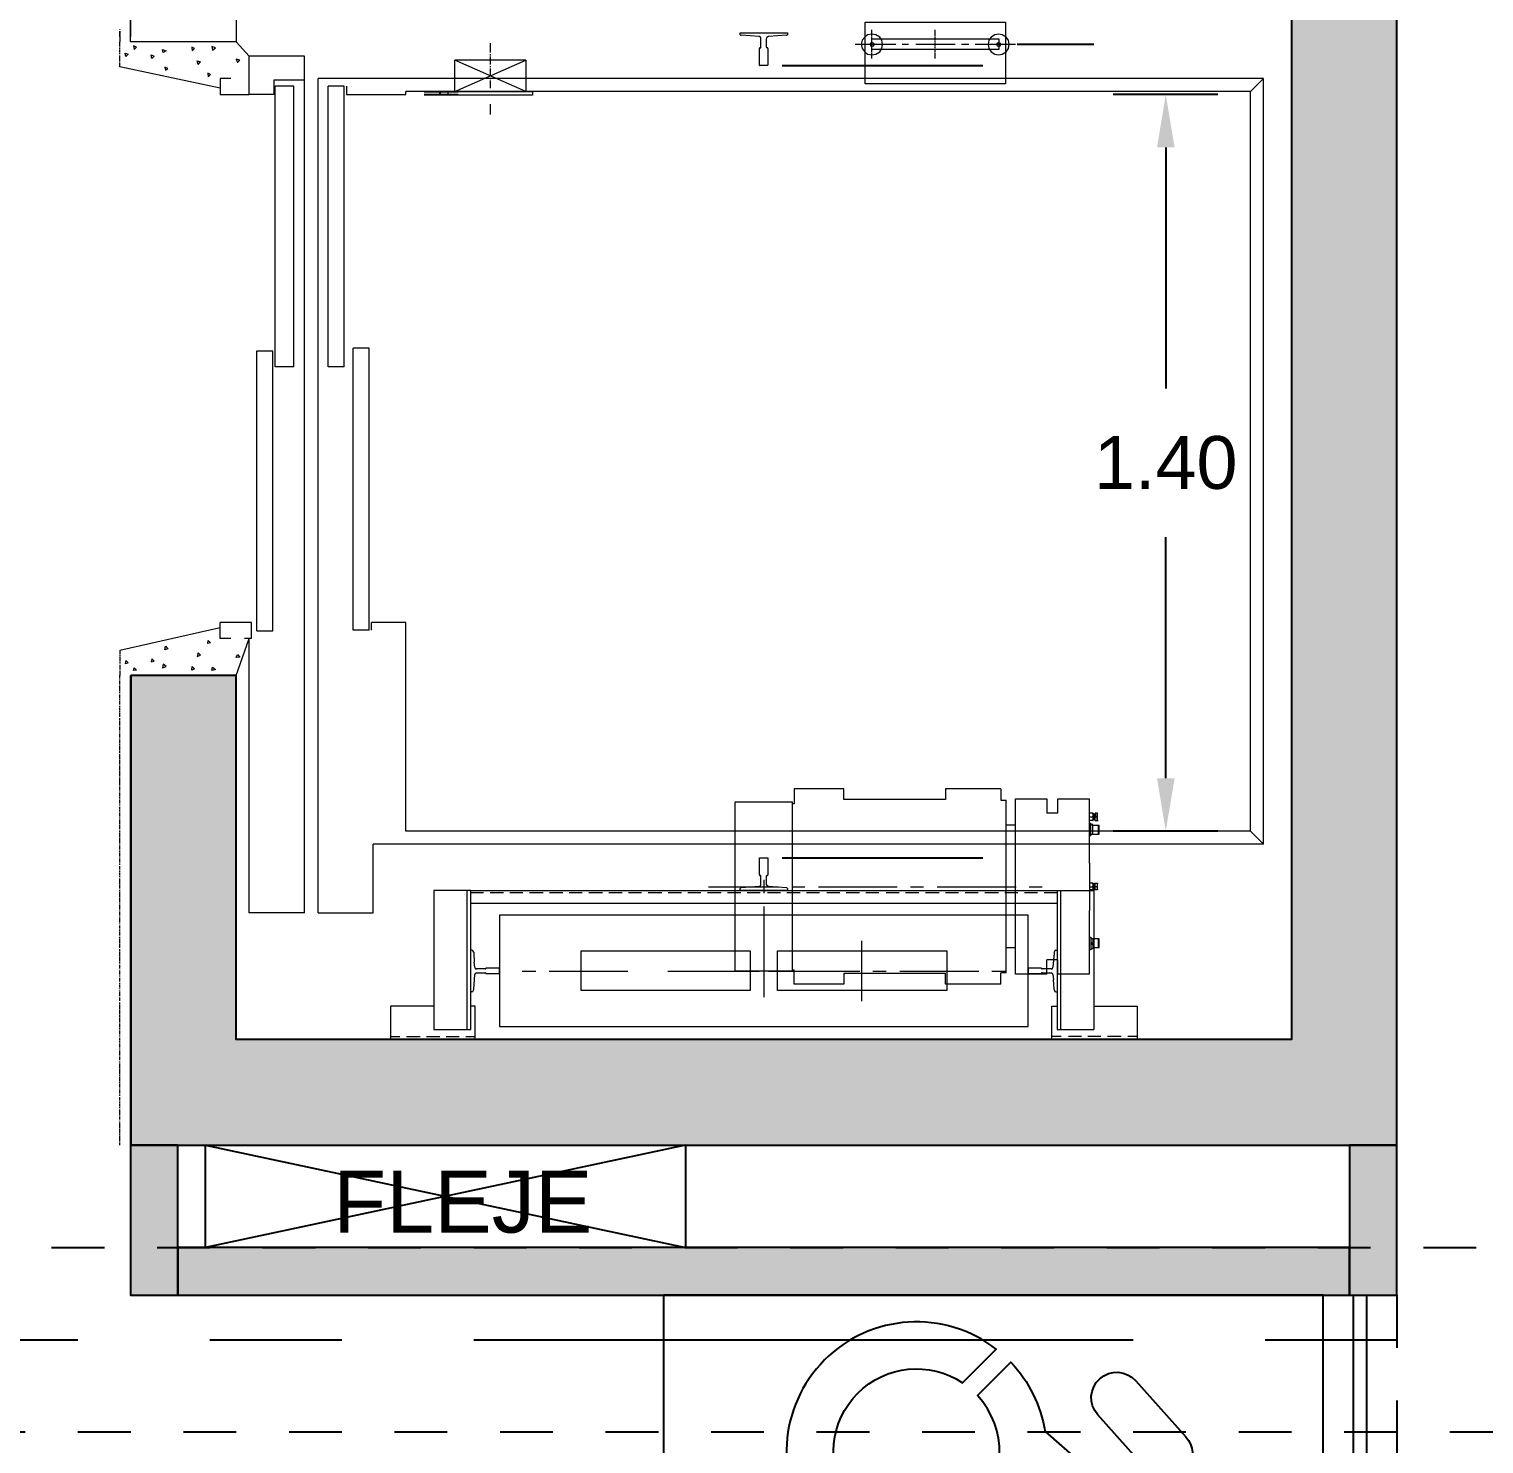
# Model space of a CAD drawing. Header units: metres. Extents: x -598 to 357, y -242 to 574.
# Drawn here: x -302.825 to -300.068, y 428.696 to 431.377 of the extents above; entities that cross this region are included whole.
import ezdxf

# ---------------------------------------------------------------- set-up
doc = ezdxf.new("R2010")
doc.units = ezdxf.units.M
doc.header["$PDMODE"] = 3
for name, pattern in [('xref_Nivel PB$0$xref_Nivel PB$0$HIDDEN2', [0.1875, 0.125, -0.0625]), ('Zxref_Eje_Pb$0$HIDDEN2', [0.1875, 0.125, -0.0625]), ('Zxref_Eje_Pb$0$ZXREF-EJES NTECH$0$XREF-EJES$0$CENTERX2', [4, 2.5, -0.5, 0.5, -0.5])]:
    doc.linetypes.add(name, pattern=pattern)
doc.layers.add('Muro Mamspoteria', color=5, linetype='Continuous', lineweight=9)
for name, color, linetype in [('xref_Nivel PB$0$D-dintel mamposteria', 1, 'Continuous'), ('xref_Nivel PB$0$H-hatch tablayeso', 9, 'Continuous'), ('xref_Nivel PB$0$M-minusvalidos', 8, 'Continuous'), ('xref_Nivel PB$0$M-muro tablayeso', 4, 'Continuous'), ('xref_Nivel PB$0$V-vidrio', 1, 'Continuous'), ('xref_Nivel PB$0$Z-XREF', 7, 'Continuous'), ('ZXREF_DUCTOS_Sx$0$D-Ductos Electricos', 42, 'Continuous'), ('Zxref_Eje_Pb$0$EJE-Linea', 8, 'Continuous'), ('Zxref_Eje_Pb$0$EJE-Viga', 8, 'Zxref_Eje_Pb$0$HIDDEN2'), ('ZXREF_ELEVADORES$0$E-Elevador', 1, 'Continuous'), ('ZXREF_ELEVADORES$0$Hatch Muro', 8, 'Continuous'), ('ZXREF_ELEVADORES$0$Muro Concreto', 6, 'Continuous')]:
    doc.layers.add(name, color=color, linetype=linetype)
doc.styles.add('ZXREF_DUCTOS_Sx$0$Standard', font='arial.ttf')
doc.styles.add('ZXREF_ELEVADORES$0$Standard', font='arial.ttf')
doc.dimstyles.new('ZXREF_ELEVADORES$0$Standard', dxfattribs={"dimtxt": 0.1, "dimasz": 0.1, "dimexe": 0.1, "dimexo": 0.0625, "dimgap": 0.09, "dimtad": 0, "dimtih": 1, "dimtoh": 1, "dimdec": 4, "dimzin": 0, "dimdsep": 46, "dimtxsty": 'ZXREF_ELEVADORES$0$Standard', "dimcen": 0.09, "dimclrd": 1, "dimclre": 1, "dimclrt": 1, "dimadec": 0, "dimazin": 0, "dimtfac": 1, "dimtdec": 4, "dimtofl": 0, "dimtmove": 0, "dimatfit": 3, "dimfxl": 1, "dimtolj": 1, "dimtzin": 0, "dimarcsym": 0})

# ---------------------------------------------------------------- blocks, each defined once
blk = doc.blocks.new('ZXREF_DUCTOS_Sx')
at = {"layer": 'ZXREF_DUCTOS_Sx$0$D-Ductos Electricos'}
blk.add_lwpolyline([(57.0224, 31.9978), (57.9324, 31.9978), (57.9324, 31.8037), (57.0224, 31.8037)], close=True, dxfattribs=at)
for points in [[(57.9324, 31.9978), (57.0224, 31.8037)], [(57.0224, 31.9978), (57.9324, 31.8037)]]:
    blk.add_lwpolyline(points, dxfattribs=at)
at = {"layer": 'ZXREF_DUCTOS_Sx$0$D-Ductos Electricos', "insert": (57.265, 31.9492), "char_height": 0.11719, "attachment_point": 1, "style": 'ZXREF_DUCTOS_Sx$0$Standard'}
blk.add_mtext_dynamic_manual_height_columns('FLEJE', width=0.006522, gutter_width=0.5859, heights=[0], dxfattribs=at)
blk = doc.blocks.new('*D137')
at = {"layer": 'Defpoints', "color": 0, "transparency": 16777216}
for p in [(0.2604, -0.2777), (1.6557, -0.2777), (0.2604, -0.4386)]:
    blk.add_point(p, dxfattribs=at)
at = {"layer": 'ZXREF_ELEVADORES$0$E-Elevador', "color": 1, "lineweight": -2, "transparency": 16777216}
for p, q in [((0.2604, -0.3402), (0.2604, -0.5386)), ((1.6557, -0.3402), (1.6557, -0.5386)), ((0.3604, -0.4386), (0.817, -0.4386)), ((1.5557, -0.4386), (1.0991, -0.4386))]:
    blk.add_line(p, q, dxfattribs=at)
at = {"layer": 'ZXREF_ELEVADORES$0$E-Elevador', "color": 1, "transparency": 16777216}
for points in [[(0.3604, -0.4553), (0.3604, -0.4219), (0.2604, -0.4386)], [(1.5557, -0.4553), (1.5557, -0.4219), (1.6557, -0.4386)]]:
    blk.add_solid(points, dxfattribs=at)
at = {"layer": 'ZXREF_ELEVADORES$0$E-Elevador', "color": 1, "transparency": 16777216, "insert": (0.958, -0.4386), "char_height": 0.1, "attachment_point": 5, "rotation": 90, "style": 'ZXREF_ELEVADORES$0$Standard'}
blk.add_mtext('\\A1;1.40', dxfattribs=at)
blk = doc.blocks.new('Zxref_Eje_Pb')
at = {"layer": 'Zxref_Eje_Pb$0$EJE-Linea', "linetype": 'Zxref_Eje_Pb$0$ZXREF-EJES NTECH$0$XREF-EJES$0$CENTERX2', "ltscale": 0.5}
blk.add_lwpolyline([(37.531, 31.6287), (73.531, 31.6287)], dxfattribs=at)
at = {"layer": 'Zxref_Eje_Pb$0$EJE-Viga', "ltscale": 0.75}
blk.add_lwpolyline([(61.081, 31.8037), (61.081, 31.4537), (55.131, 31.4537), (55.131, 31.8037)], close=True, dxfattribs=at)
blk = doc.blocks.new('xref_Nivel PB$0$Minusv-resguardo')
at = {"layer": 'xref_Nivel PB$0$M-minusvalidos'}
blk.add_lwpolyline([(0.4496, -0.4795), (0.4496, 0.7705), (-0.2972, 0.7705), (-0.2972, -0.4795)], close=True, dxfattribs=at)
for points in [[(0.2032, 0.4836, 1), (0.364, 0.4836, 1)], [(0.3677, -0.0898, -1), (0.2716, -0.0823), (0.2867, 0.1116), (0.2218, 0.1079, -0.312839), (0.1788, -0.1699), (0.1157, -0.1068, 0.960656), (-0.1068, 0.1157), (-0.1699, 0.1788, -0.151559), (-0.0388, 0.2436), (0.0793, 0.3781), (0.0117, 0.4169), (-0.0707, 0.3434, -1), (-0.1349, 0.4154), (-0.0285, 0.5103, -0.323153), (0.0314, 0.5165), (0.248, 0.3919, -0.473692), (0.2619, 0.3081), (0.1686, 0.2019), (0.3326, 0.2112, -0.454189), (0.3868, 0.1559)], [(0.1509, -0.195), (0.0871, -0.1312, -0.818223), (-0.1312, 0.0871), (-0.195, 0.1509, 0.880646)]]:
    blk.add_lwpolyline(points, format="xyb", close=True, dxfattribs=at)
blk = doc.blocks.new('*U94')
at = {"layer": 'xref_Nivel PB$0$D-dintel mamposteria', "linetype": 'xref_Nivel PB$0$xref_Nivel PB$0$HIDDEN2', "ltscale": 0.5}
blk.add_lwpolyline([(0.14, 0), (0, 0), (0, 3.1652), (0.14, 3.1652)], close=True, dxfattribs=at)
blk = doc.blocks.new('*U114')
at = {"layer": 'xref_Nivel PB$0$H-hatch tablayeso', "transparency": 33554559}
h = blk.add_hatch(color=256, dxfattribs=at)
h.dxf.hatch_style = 1
h.paths.add_polyline_path([(0, 90), (0, 0), (2220.4, 0), (2220.4, 90)])
at = {"layer": 'xref_Nivel PB$0$M-muro tablayeso'}
blk.add_lwpolyline([(2220.4, 0), (0, 0), (0, 90), (2220.4, 90), (2220.4, 0)], dxfattribs=at)
blk = doc.blocks.new('*U225')
at = {"layer": 'xref_Nivel PB$0$H-hatch tablayeso', "transparency": 33554559}
h = blk.add_hatch(color=256, dxfattribs=at)
h.dxf.hatch_style = 1
h.paths.add_polyline_path([(284.1, 0), (284.1, 90), (0, 90), (0, 0)])
at = {"layer": 'xref_Nivel PB$0$M-muro tablayeso'}
blk.add_lwpolyline([(284.1, 0), (0, 0), (0, 90), (284.1, 90), (284.1, 0)], dxfattribs=at)
blk = doc.blocks.new('ZXREF_ELEVADORES$0$Elevores')
at = {"layer": 'ZXREF_ELEVADORES$0$E-Elevador', "color": 8, "linetype": 'Continuous', "lineweight": 20}
for points in [[(2.25071, 0), (-2.25071, 0), (-2.25071, -2.40079), (-1.3608, -2.40079), (-1.3608, -2.25137), (-1.3608, -2.2004)], [(2.25071, 0), (2.25071, -2.40079), (1.3608, -2.40079), (1.3608, -2.25137), (1.3608, -2.2004)]]:
    blk.add_lwpolyline(points, dxfattribs=at)
at = {"layer": 'ZXREF_ELEVADORES$0$E-Elevador', "linetype": 'Continuous', "lineweight": 20}
for points in [[(1.3608, -2.2004), (2.05032, -2.2004), (2.05032, -0.2004), (0.05032, -0.2004)], [(0.23006, -0.25313), (0.25467, -0.27774), (0.25467, -1.87871)], [(0.23006, -0.25313), (0.23006, -2.04526), (0.23006, -2.04526)], [(1.68029, -0.25313), (0.23006, -0.25313)], [(1.68029, -0.25313), (1.65568, -0.27774), (1.65568, -1.87871)], [(1.68029, -0.25313), (1.68029, -1.94067)], [(1.65568, -0.27774), (0.25467, -0.27774)], [(1.98748, -0.57482), (1.98748, -0.49264)], [(2.05032, -0.49264), (2.05032, -0.6548), (1.98748, -0.6548)], [(1.98748, -0.49264), (2.05032, -0.49264), (2.05032, -0.49264)], [(1.76818, -0.64469), (1.76818, -0.57482), (2.03142, -0.57482)], [(1.76818, -0.64469), (2.03142, -0.64469), (2.03142, -0.57482)], [(1.88156, -0.64689), (1.88156, -0.64469), (1.96023, -0.64469)], [(1.88156, -0.64689), (1.88288, -0.64909), (1.88508, -0.65041)], [(1.88508, -0.65041), (1.88728, -0.65041)], [(1.88728, -0.65041), (1.91321, -0.6526), (1.91321, -0.6526)], [(1.91672, -0.65612), (1.91672, -0.65348), (1.91321, -0.6526)], [(1.91672, -0.65612), (1.91672, -0.67282)], [(1.92771, -0.6526), (1.92551, -0.65348), (1.92419, -0.65612)], [(1.92419, -0.67282), (1.92419, -0.65612)], [(1.92771, -0.6526), (1.93694, -0.65129)], [(1.95583, -0.65041), (1.95495, -0.65041), (1.93694, -0.65129)], [(1.95583, -0.65041), (1.95935, -0.64909), (1.96023, -0.64689)], [(1.96023, -0.64689), (1.96023, -0.64469), (1.96023, -0.64469)], [(1.98748, -0.6548), (1.98748, -0.64469)], [(1.9154, -0.67414), (1.91672, -0.67414), (1.91672, -0.67282)], [(1.9154, -0.67414), (1.9154, -0.69963), (1.92551, -0.69963), (1.92551, -0.67414)], [(1.92419, -0.67282), (1.92419, -0.67414), (1.92551, -0.67414)], [(0.147, -1.24544), (0.14348, -1.24544), (0.14348, -1.15535), (0.147, -1.15535)], [(0.14788, -1.15755), (0.14788, -1.15667), (0.147, -1.15535)], [(0.14788, -1.15755), (0.15008, -1.19139), (0.15227, -1.1949), (0.15491, -1.19578), (0.17029, -1.19578), (0.17029, -1.1949), (0.17161, -1.1949), (0.17161, -1.19358)], [(1.74006, -1.19358), (1.74006, -1.1949), (1.74094, -1.19578), (1.75676, -1.19578), (1.75895, -1.1949), (1.76027, -1.19139), (1.76247, -1.15755)], [(1.76467, -1.15535), (1.76335, -1.15667), (1.76247, -1.15755)], [(1.76467, -1.15535), (1.76818, -1.15535), (1.76818, -1.24544), (1.76467, -1.24544)], [(0.17161, -1.20721), (0.17161, -1.20589), (0.15227, -1.20589), (0.15008, -1.2094), (0.14788, -1.24324)], [(0.17293, -1.1927), (0.17161, -1.1927), (0.17161, -1.19358)], [(0.17161, -1.20721), (0.17161, -1.20853), (0.17293, -1.20853)], [(0.17293, -1.1927), (0.20413, -1.1927), (0.20413, -1.1927)], [(0.20413, -1.20853), (0.17293, -1.20853)], [(0.20545, -1.1927), (0.20413, -1.1927), (0.20413, -1.1927)], [(0.20545, -1.1927), (0.20545, -1.20853), (0.20413, -1.20853)], [(0.20545, -1.20853), (0.20545, -1.20721)], [(1.73874, -1.20853), (1.70622, -1.20853), (1.70622, -1.1927), (1.73874, -1.1927)], [(1.74006, -1.19358), (1.74006, -1.1927), (1.73874, -1.1927)], [(1.73874, -1.20853), (1.74006, -1.20853), (1.74006, -1.20721)], [(1.76247, -1.24324), (1.76027, -1.2094), (1.75895, -1.20589), (1.74006, -1.20589), (1.74006, -1.20721)], [(0.147, -1.24544), (0.14788, -1.24412), (0.14788, -1.24324)], [(1.76247, -1.24324), (1.76335, -1.24412), (1.76467, -1.24544)], [(1.92551, -1.72709), (1.92551, -1.70204), (1.92419, -1.70116), (1.91672, -1.70116), (1.9154, -1.70204), (1.9154, -1.72709)], [(1.91672, -1.72797), (1.91672, -1.72709), (1.9154, -1.72709)], [(1.91672, -1.72797), (1.91672, -1.74511)], [(1.92551, -1.72709), (1.92419, -1.72709), (1.92419, -1.72797)], [(1.92419, -1.74511), (1.92419, -1.72797)], [(1.76818, -1.7561), (1.76818, -1.82597), (2.03142, -1.82597)], [(2.03142, -1.7561), (1.76818, -1.7561), (1.76818, -1.7561)], [(1.88508, -1.75038), (1.88288, -1.7517), (1.88156, -1.7539)], [(1.88156, -1.7539), (1.88156, -1.7561), (1.88156, -1.7561)], [(1.96023, -1.7539), (1.96023, -1.7561), (1.88156, -1.7561)], [(1.88508, -1.75038), (1.88728, -1.75038), (1.90398, -1.74951)], [(1.91321, -1.74819), (1.90398, -1.74951)], [(1.91321, -1.74819), (1.91672, -1.74731), (1.91672, -1.74511)], [(1.92419, -1.74511), (1.92551, -1.74731), (1.92771, -1.74819)], [(1.95495, -1.75038), (1.92771, -1.74819), (1.92771, -1.74819)], [(1.95583, -1.75038), (1.95495, -1.75038)], [(1.96023, -1.7539), (1.95935, -1.7517), (1.95583, -1.75038)], [(1.98748, -1.74731), (1.98748, -1.7561), (1.98748, -1.7561)], [(1.98748, -1.90815), (2.05032, -1.90815), (2.05032, -1.74731), (1.98748, -1.74731)], [(2.03142, -1.82597), (2.03142, -1.7561)], [(1.98748, -1.82597), (1.98748, -1.90815)], [(0.24456, -1.99121), (0.26038, -1.99121), (0.26038, -1.87871), (0.25467, -1.87871)], [(1.2606, -1.87871), (1.2606, -1.94419)], [(1.65568, -1.87871), (1.2606, -1.87871)], [(0.74072, -1.94858), (0.74072, -1.97891)], [(1.2751, -1.94858), (0.74072, -1.94858)], [(1.2751, -1.94419), (1.2606, -1.94419)], [(1.2751, -1.94858), (1.2751, -1.97891)], [(1.81081, -2.04526), (1.81081, -1.94067), (1.68029, -1.94067)], [(1.2751, -1.97891), (0.74072, -1.97891)], [(0.24456, -1.99604), (0.24456, -2.02637)], [(0.77587, -1.99604), (0.77587, -2.02637), (0.24456, -2.02637)], [(0.77587, -1.99604), (0.24456, -1.99604)], [(1.81081, -2.04526), (0.23006, -2.04526)], [(0.18743, -2.07119), (0.18743, -2.17579)], [(1.81081, -2.07119), (0.18743, -2.07119)], [(0.23226, -2.12876), (0.23226, -2.07119)], [(0.24456, -2.09141), (0.24456, -2.12657)], [(0.77587, -2.09141), (0.77587, -2.12657), (0.24456, -2.12657)], [(0.77587, -2.09141), (0.24456, -2.09141), (0.24456, -2.09141)], [(1.81081, -2.07119), (1.81081, -2.17579), (1.29093, -2.17579)], [(0.26038, -2.12876), (0.26038, -2.17579), (0.18743, -2.17579)], [(0.26038, -2.12876), (0.23226, -2.12876)], [(1.27642, -2.13096), (0.74555, -2.13096)], [(0.74555, -2.16128), (0.74555, -2.13096), (0.74555, -2.13096)], [(1.27642, -2.16128), (1.27642, -2.13096), (1.27642, -2.13096)], [(0.26038, -2.17579), (0.18743, -2.17579), (0.16018, -2.2004)], [(0.23006, -2.21094), (0.23006, -2.23116), (0.26038, -2.23116), (0.26038, -2.17579)], [(1.27642, -2.16128), (0.74555, -2.16128)], [(1.29093, -2.17139), (1.2606, -2.17139), (1.2606, -2.17139)], [(1.2606, -2.17139), (1.2606, -2.23116)], [(1.29093, -2.17139), (1.29093, -2.18501)], [(1.3608, -2.2004), (1.29093, -2.17579)], [(-0.04988, -2.2004), (-0.16018, -2.2004), (-0.16018, -2.40079), (0.15008, -2.40079)], [(0.05032, -2.2004), (0.16018, -2.2004), (0.16018, -2.40079), (-0.15008, -2.40079)], [(0.24808, -2.23116), (0.20765, -2.42101), (0.20765, -2.42101)], [(1.29093, -2.21094), (1.29093, -2.23116), (1.2606, -2.23116)], [(1.27071, -2.23116), (1.31334, -2.42101)]]:
    blk.add_lwpolyline(points, dxfattribs=at)
at = {"layer": 'ZXREF_ELEVADORES$0$E-Elevador', "linetype": 'Continuous', "lineweight": 5}
for points in [[(2.04461, -0.49264), (2.04461, -0.51066)], [(2.04461, -0.5234), (2.04461, -0.54889)], [(1.63546, -0.56823), (1.62184, -0.56823), (1.62184, -0.56823)], [(1.62843, -0.57702), (1.62536, -0.57614), (1.62184, -0.57702), (1.62184, -0.58405)], [(1.62184, -0.57702), (1.62184, -0.57614), (1.62536, -0.57614)], [(1.62272, -0.57394), (1.62272, -0.57262)], [(1.63415, -0.57394), (1.62272, -0.57394)], [(1.62404, -0.57394), (1.62404, -0.57262)], [(1.62536, -0.57614), (1.62536, -0.57394)], [(1.63283, -0.57394), (1.62536, -0.57394)], [(1.62536, -0.57614), (1.63195, -0.57614)], [(1.63546, -0.57262), (1.63546, -0.56823), (1.62843, -0.56911)], [(1.63546, -0.57262), (1.62843, -0.57262), (1.62843, -0.57262)], [(1.63546, -0.57702), (1.63195, -0.57614), (1.62843, -0.57702)], [(1.62843, -0.58405), (1.62843, -0.57702), (1.62843, -0.57702)], [(1.63546, -0.57702), (1.63546, -0.57614), (1.63195, -0.57614)], [(1.63283, -0.57394), (1.63283, -0.57262)], [(1.63283, -0.57394), (1.63283, -0.57614)], [(1.63546, -0.57262), (1.63415, -0.57394)], [(1.63546, -0.56823), (1.63546, -0.56691)], [(1.63546, -0.57702), (1.63546, -0.58405)], [(1.64294, -0.58053), (1.64294, -0.57702)], [(1.64294, -0.57833), (1.64294, -0.57702), (1.64294, -0.58053)], [(1.66227, -0.57702), (1.64294, -0.57702), (1.64294, -0.57702)], [(1.64425, -0.57702), (1.64425, -0.56471), (1.64425, -0.56471)], [(1.66095, -0.56471), (1.64425, -0.56471)], [(1.66227, -0.56603), (1.64425, -0.56603)], [(1.66095, -0.56471), (1.66227, -0.56603)], [(1.66227, -0.56603), (1.66227, -0.57702)], [(1.66227, -0.57702), (1.66227, -0.58053)], [(1.75456, -0.57262), (1.75456, -0.56823), (1.75456, -0.56823)], [(1.76115, -0.56911), (1.76115, -0.57262), (1.75456, -0.57262)], [(1.75456, -0.57394), (1.75456, -0.57262)], [(1.76686, -0.57394), (1.75456, -0.57394)], [(1.76115, -0.57702), (1.75808, -0.57614), (1.75456, -0.57702), (1.75456, -0.58273)], [(1.75456, -0.57702), (1.75456, -0.57614), (1.75808, -0.57614)], [(1.75676, -0.57614), (1.75676, -0.57394)], [(1.75676, -0.57394), (1.76467, -0.57394), (1.76467, -0.57394)], [(1.75808, -0.57614), (1.76335, -0.57614)], [(1.76686, -0.56823), (1.76686, -0.57262), (1.76115, -0.57262)], [(1.76686, -0.57702), (1.76335, -0.57614), (1.76115, -0.57702)], [(1.76115, -0.58273), (1.76115, -0.57702), (1.76115, -0.57702)], [(1.76686, -0.57702), (1.76686, -0.57614), (1.76335, -0.57614)], [(1.76467, -0.57394), (1.76467, -0.57262)], [(1.76467, -0.57394), (1.76467, -0.57614)], [(1.76686, -0.57262), (1.76686, -0.57394)], [(1.76686, -0.57702), (1.76686, -0.58273)], [(1.85915, -0.57702), (1.85915, -0.56603), (1.86047, -0.56471)], [(1.87717, -0.56603), (1.85915, -0.56603)], [(1.85915, -0.58053), (1.85915, -0.57702)], [(1.85915, -0.57702), (1.86794, -0.57702)], [(1.87717, -0.56471), (1.86047, -0.56471)], [(1.86794, -0.57702), (1.86794, -0.57833), (1.86706, -0.57965), (1.86706, -0.58053)], [(1.87058, -0.57702), (1.86794, -0.57702)], [(1.86794, -0.58053), (1.86926, -0.57965), (1.87058, -0.57833), (1.87058, -0.57702)], [(1.87058, -0.57702), (1.87849, -0.57702)], [(1.87717, -0.56471), (1.87717, -0.56603)], [(1.87717, -0.56603), (1.87717, -0.57702)], [(1.87849, -0.57702), (1.87849, -0.58053)], [(2.04461, -0.56163), (2.04461, -0.58624)], [(1.59459, -0.64338), (1.59459, -0.58405)], [(1.59459, -0.58405), (1.71633, -0.58405)], [(1.64074, -0.58405), (1.64074, -0.58053)], [(1.66447, -0.58053), (1.64074, -0.58053)], [(1.66447, -0.58053), (1.66447, -0.58405)], [(1.71633, -0.58273), (1.71633, -0.58405)], [(1.80642, -0.58405), (1.80642, -0.58273), (1.71633, -0.58273)], [(1.80642, -0.58405), (1.92683, -0.58405)], [(1.85695, -0.58405), (1.85695, -0.58053)], [(1.85695, -0.58053), (1.88069, -0.58053), (1.88069, -0.58053)], [(1.88069, -0.58053), (1.88069, -0.58405)], [(1.92683, -0.58405), (1.92683, -0.64338)], [(2.04461, -0.59855), (2.04461, -0.62316)], [(1.62184, -0.64338), (1.59459, -0.64338)], [(1.62184, -0.64338), (1.62184, -0.66403)], [(1.76818, -0.6381), (2.03142, -0.6381)], [(1.77258, -0.64469), (1.77258, -0.6693)], [(1.89958, -0.64338), (1.89958, -0.66403)], [(1.92683, -0.64338), (1.89958, -0.64338)], [(2.04461, -0.63678), (2.04461, -0.6548), (2.04461, -0.6548)], [(1.59459, -0.72336), (1.59459, -0.66403)], [(1.59459, -0.66403), (1.62184, -0.66403)], [(1.76115, -0.69743), (1.76115, -0.67282)], [(1.77258, -0.68161), (1.77258, -0.70666)], [(1.92683, -0.66403), (1.89958, -0.66403)], [(1.92683, -0.66403), (1.92683, -0.72336)], [(0.16502, -0.79982), (0.16502, -0.72336), (0.16502, -0.72336)], [(1.92683, -0.72336), (1.59459, -0.72336)], [(1.59723, -0.75148), (1.59723, -0.74138)], [(1.92419, -0.74138), (1.59723, -0.74138)], [(1.64425, -0.72336), (1.64425, -0.74138)], [(1.76115, -0.8719), (1.76115, -0.72248)], [(1.77258, -0.71896), (1.77258, -0.74357)], [(1.87717, -0.72336), (1.87717, -0.74138)], [(1.92112, -0.76862), (1.92112, -0.74269)], [(1.92419, -0.74138), (1.92419, -0.75148)], [(1.5757, -0.75148), (1.5757, -0.85608), (1.59591, -0.85608)], [(1.5757, -0.75148), (1.59723, -0.75148)], [(1.77258, -0.75588), (1.77258, -0.78181)], [(1.94573, -0.75148), (1.92419, -0.75148), (1.92419, -0.75148)], [(1.94573, -0.75148), (1.94573, -0.85608), (1.92551, -0.85608)], [(1.77258, -0.79411), (1.77258, -0.81916)], [(1.92112, -0.94265), (1.92112, -0.79323)], [(0.16502, -0.82575), (0.16502, -0.81213)], [(0.16502, -0.91233), (0.16502, -0.83806)], [(1.77258, -0.83147), (1.77258, -0.85608)], [(0.147, -0.87541), (0.13777, -0.87541), (0.13777, -0.87541)], [(0.1492, -0.87541), (0.14788, -0.87541)], [(0.15799, -0.87541), (0.15008, -0.87541)], [(0.16018, -0.87541), (0.15931, -0.87541)], [(0.16941, -0.87541), (0.1615, -0.87541)], [(0.17161, -0.87541), (0.17029, -0.87541)], [(0.1804, -0.87541), (0.17293, -0.87541)], [(0.18304, -0.87541), (0.18172, -0.87541)], [(0.19183, -0.87541), (0.18392, -0.87541)], [(1.59591, -0.85608), (1.59591, -0.86179)], [(1.59591, -0.85608), (1.59591, -1.04856)], [(1.77258, -0.86838), (1.77258, -0.89431)], [(1.92551, -0.85608), (1.92551, -0.8552)], [(1.92551, -0.85608), (1.92551, -0.86179)], [(1.92551, -0.85608), (1.92551, -1.04856)], [(1.76115, -0.92243), (1.76115, -0.89782)], [(1.77258, -0.90661), (1.77258, -0.93166)], [(0.16502, -0.93826), (0.16502, -0.92595)], [(0.16502, -1.02703), (0.16502, -0.95056)], [(1.76115, -1.0969), (1.76115, -0.94748)], [(1.77258, -0.94397), (1.77258, -0.96858)], [(1.77258, -0.9822), (1.77258, -1.00681)], [(1.92112, -0.99363), (1.92112, -0.96858)], [(0.147, -0.99583), (0.13777, -0.99583), (0.13777, -0.99583)], [(0.1492, -0.99583), (0.14788, -0.99583)], [(0.15799, -0.99583), (0.15008, -0.99583)], [(0.16018, -0.99583), (0.15931, -0.99583)], [(0.16941, -0.99583), (0.1615, -0.99583)], [(0.17161, -0.99583), (0.17029, -0.99583)], [(0.1804, -0.99583), (0.17293, -0.99583)], [(0.18304, -0.99583), (0.18172, -0.99583)], [(0.19183, -0.99583), (0.18392, -0.99583)], [(1.77258, -1.01912), (1.77258, -1.04417)], [(1.97825, -1.01472), (1.86355, -1.01472)], [(1.92112, -1.19139), (1.92112, -1.01824)], [(1.59591, -1.04285), (1.59591, -1.04724)], [(1.92551, -1.04285), (1.92551, -1.04724)], [(1.92551, -1.04856), (1.92551, -1.04724)], [(1.59591, -1.04856), (1.5757, -1.04856), (1.5757, -1.14305), (1.60382, -1.14305)], [(1.77258, -1.05647), (1.77258, -1.08108)], [(1.92551, -1.04856), (1.94573, -1.04856), (1.94573, -1.14305), (1.91892, -1.14305)], [(1.77258, -1.0947), (1.77258, -1.11931)], [(1.76115, -1.14744), (1.76115, -1.12283)], [(1.60382, -1.14305), (1.60382, -1.14656)], [(1.77258, -1.13162), (1.77258, -1.15667)], [(1.91892, -1.14305), (1.91892, -1.14656)], [(1.76115, -1.30521), (1.76115, -1.17249)], [(1.77258, -1.16897), (1.77258, -1.19358)], [(1.74797, -1.20062), (1.77346, -1.20062)], [(1.77258, -1.20721), (1.77258, -1.23182)], [(1.79851, -1.20062), (1.97034, -1.20062), (1.97034, -1.20062)], [(1.92112, -1.38255), (1.92112, -1.2094), (1.92112, -1.2094)], [(1.77258, -1.24412), (1.77258, -1.26917)], [(1.77258, -1.28148), (1.77258, -1.3074)], [(1.77258, -1.31971), (1.77258, -1.34432)], [(1.77258, -1.35662), (1.77258, -1.38167)], [(1.77258, -1.39398), (1.77258, -1.41991)], [(1.77258, -1.43221), (1.77258, -1.45682)], [(1.92112, -1.60756), (1.92112, -1.45814)], [(1.77258, -1.46913), (1.77258, -1.49418)], [(1.77258, -1.50648), (1.77258, -1.53241)], [(1.77258, -1.54472), (1.77258, -1.56933)], [(1.77258, -1.58163), (1.77258, -1.60668)], [(1.77258, -1.61898), (1.77258, -1.64491)], [(0.19534, -1.65151), (0.25467, -1.65151)], [(0.25467, -1.65151), (0.19534, -1.78642), (0.19534, -1.78642)], [(0.25467, -1.78642), (0.19534, -1.65151), (0.19534, -1.78642)], [(0.25467, -1.6392), (0.2617, -1.6392), (0.2617, -1.79917)], [(0.25467, -1.79917), (0.25467, -1.6392), (0.25467, -1.6392)], [(1.92112, -1.65854), (1.92112, -1.63261)], [(1.77258, -1.65722), (1.77258, -1.68183)], [(1.77258, -1.69413), (1.77258, -1.71918)], [(0.16282, -1.71918), (0.1804, -1.71918)], [(0.18392, -1.71918), (0.18611, -1.71918)], [(0.18831, -1.71918), (0.20325, -1.71918)], [(0.20633, -1.71918), (0.20853, -1.71918)], [(0.21116, -1.71918), (0.22566, -1.71918)], [(0.22918, -1.71918), (0.23138, -1.71918)], [(0.23358, -1.71918), (0.24808, -1.71918)], [(0.2784, -1.71918), (0.29774, -1.71918), (0.29774, -1.71918)], [(1.77258, -1.73149), (1.77258, -1.7561), (1.77258, -1.7561)], [(1.76818, -1.76313), (2.03142, -1.76313)], [(2.04461, -1.76533), (2.04461, -1.74731), (2.04461, -1.74731)], [(0.25467, -1.78642), (0.19534, -1.78642)], [(2.04461, -1.80224), (2.04461, -1.77763)], [(0.25467, -1.79917), (0.2617, -1.79917)], [(2.04461, -1.8396), (2.04461, -1.81455)], [(2.04461, -1.87783), (2.04461, -1.8519)], [(2.04461, -1.90815), (2.04461, -1.89013)], [(0.20325, -2.27247), (0.19622, -2.27466), (0.19842, -2.26807)], [(0.20325, -2.27247), (0.19842, -2.26807), (0.19842, -2.26807)], [(1.31817, -2.27247), (1.32476, -2.27466), (1.32257, -2.26807)], [(1.31817, -2.27247), (1.32257, -2.26807), (1.32257, -2.26807)], [(0.19183, -2.36036), (0.18523, -2.36168), (0.18743, -2.35597)], [(0.19183, -2.36036), (0.18743, -2.35597), (0.18743, -2.35597)], [(1.32916, -2.36036), (1.33487, -2.36168), (1.33355, -2.35597)], [(1.32916, -2.36036), (1.33355, -2.35597), (1.33355, -2.35597)], [(0.17029, -2.3898), (0.16809, -2.39508), (0.17513, -2.3942)], [(0.17513, -2.3942), (0.17029, -2.3898), (0.17029, -2.3898)], [(1.35069, -2.3898), (1.35157, -2.39508), (1.3463, -2.3942)], [(1.3463, -2.3942), (1.35069, -2.3898), (1.35069, -2.3898)]]:
    blk.add_lwpolyline(points, dxfattribs=at)
at = {"layer": 'ZXREF_ELEVADORES$0$E-Elevador', "linetype": 'Continuous', "lineweight": -2}
for points in [[(0.16502, -0.72028), (0.16502, -0.57482)], [(0.20545, -1.16546), (0.20545, -0.78532)], [(1.70622, -1.16546), (1.70622, -0.78532)], [(0.25467, -1.84399), (0.25467, -1.77983)], [(0.26038, -1.84399), (0.26038, -1.77983)], [(0.25467, -1.81455), (0.26038, -1.81455)]]:
    blk.add_lwpolyline(points, dxfattribs=at)
at = {"layer": 'ZXREF_ELEVADORES$0$E-Elevador', "linetype": 'Continuous', "lineweight": 5}
for points in [[(1.62184, -0.56823), (1.62184, -0.57262), (1.62843, -0.57262), (1.62843, -0.56911)], [(1.76686, -0.56823), (1.75456, -0.56823), (1.76115, -0.56911)], [(0.24017, -1.00813), (0.12327, -1.00813), (0.12327, -0.74269), (0.24017, -0.74269)], [(0.18523, -0.755), (0.18392, -0.74841), (0.17952, -0.74138), (0.17293, -0.73698), (0.16502, -0.73566), (0.15711, -0.73698), (0.1514, -0.74138), (0.147, -0.74841), (0.14568, -0.755), (0.147, -0.76291), (0.1514, -0.7695), (0.15711, -0.7739), (0.16502, -0.77521), (0.17293, -0.7739), (0.17952, -0.7695), (0.18392, -0.76291)], [(0.17513, -0.99583), (0.15491, -0.99583), (0.15491, -0.755), (0.17513, -0.755)], [(0.16941, -0.755), (0.16809, -0.7528), (0.16502, -0.75148), (0.16282, -0.7528), (0.1615, -0.755), (0.16282, -0.75851), (0.16502, -0.75939), (0.16809, -0.75851)], [(0.18523, -0.99583), (0.18392, -0.98791), (0.17952, -0.98088), (0.17293, -0.97649), (0.16502, -0.97561), (0.15711, -0.97649), (0.1514, -0.98088), (0.147, -0.98791), (0.14568, -0.99583), (0.147, -1.00374), (0.1514, -1.00901), (0.15711, -1.01384), (0.16502, -1.01604), (0.17293, -1.01384), (0.17952, -1.00901), (0.18392, -1.00374)], [(0.16941, -0.99583), (0.16809, -0.99231), (0.16502, -0.99099), (0.16282, -0.99231), (0.1615, -0.99583), (0.16282, -0.99802), (0.16502, -0.9989), (0.16809, -0.99802)], [(1.92112, -1.25467), (1.60031, -1.25467), (1.60031, -1.14656), (1.92112, -1.14656)], [(0.19314, -2.2004), (0.19974, -2.1982), (0.19534, -2.1938)], [(1.32696, -2.2004), (1.32125, -2.1982), (1.32608, -2.1938)], [(0.17161, -2.23995), (0.16941, -2.24654), (0.17601, -2.24566)], [(0.22654, -2.25357), (0.22215, -2.24918), (0.21995, -2.25445)], [(1.29444, -2.25357), (1.29884, -2.24918), (1.30015, -2.25445)], [(1.34937, -2.23995), (1.35157, -2.24654), (1.34498, -2.24566)], [(0.17293, -2.2795), (0.17029, -2.28477), (0.17732, -2.28389)], [(1.34849, -2.2795), (1.35069, -2.28477), (1.3441, -2.28389)], [(0.17732, -2.33355), (0.1804, -2.33883), (0.17513, -2.34015)], [(0.21424, -2.33443), (0.21116, -2.33004), (0.20853, -2.33575)], [(1.30543, -2.33443), (1.31026, -2.33004), (1.31246, -2.33575)], [(1.3441, -2.33355), (1.33927, -2.33883), (1.3463, -2.34015)], [(0.18172, -2.4109), (0.18392, -2.40519), (0.18831, -2.41002)], [(1.33839, -2.4109), (1.33707, -2.40519), (1.33267, -2.41002)]]:
    blk.add_lwpolyline(points, close=True, dxfattribs=at)
at = {"layer": 'ZXREF_ELEVADORES$0$E-Elevador', "linetype": 'Continuous', "lineweight": 20}
for points in [[(1.76818, -0.64469), (1.79279, -0.64469), (1.79279, -1.7561), (1.76818, -1.7561)], [(2.02571, -0.69963), (1.81521, -0.69963), (1.81521, -1.70116), (2.02571, -1.70116)], [(1.88288, -1.17469), (1.88288, -0.85388), (1.95803, -0.85388), (1.95803, -1.17469)], [(1.88288, -1.54691), (1.88288, -1.22654), (1.95803, -1.22654), (1.95803, -1.54691)]]:
    blk.add_lwpolyline(points, close=True, dxfattribs=at)
at = {"layer": 'ZXREF_ELEVADORES$0$E-Elevador', "linetype": 'Continuous', "lineweight": 15}
for points in [[(0.13777, -2.42101), (0.13689, -2.42101)], [(0.13689, -2.42101), (0.13777, -2.42101)], [(0.14129, -2.42101), (0.13997, -2.42101)], [(0.13997, -2.42101), (0.14568, -2.42101)], [(0.15008, -2.42101), (0.14217, -2.42101)], [(0.147, -2.42101), (0.14788, -2.42101)], [(0.1492, -2.42101), (0.1514, -2.42101)], [(0.15227, -2.42101), (0.16018, -2.42101), (0.16018, -2.42101)], [(0.16809, -2.42101), (0.16018, -2.42101), (0.16018, -2.42101)], [(0.17029, -2.42101), (0.16941, -2.42101)], [(0.17381, -2.42101), (0.17161, -2.42101)], [(0.1804, -2.42101), (0.17513, -2.42101)], [(0.18304, -2.42101), (0.18172, -2.42101)], [(0.18611, -2.42101), (0.18523, -2.42101)], [(0.19314, -2.42101), (0.18743, -2.42101)], [(0.19622, -2.42101), (0.19402, -2.42101)], [(0.19842, -2.42101), (0.19754, -2.42101)], [(0.20765, -2.42101), (0.19974, -2.42101)], [(1.31334, -2.42101), (1.32125, -2.42101)], [(1.32257, -2.42101), (1.32345, -2.42101)], [(1.32476, -2.42101), (1.32608, -2.42101)], [(1.32696, -2.42101), (1.33355, -2.42101)], [(1.33487, -2.42101), (1.33619, -2.42101)], [(1.33707, -2.42101), (1.33839, -2.42101)], [(1.34058, -2.42101), (1.3463, -2.42101)], [(1.34718, -2.42101), (1.34849, -2.42101)], [(1.34937, -2.42101), (1.35157, -2.42101)], [(1.35289, -2.42101), (1.3608, -2.42101), (1.3608, -2.42101)], [(1.36519, -2.42101), (1.3608, -2.42101), (1.3608, -2.42101)], [(1.36739, -2.42101), (1.36651, -2.42101)], [(1.36959, -2.42101), (1.36871, -2.42101)], [(1.3775, -2.42101), (1.37091, -2.42101)], [(1.3797, -2.42101), (1.37882, -2.42101)], [(1.38233, -2.42101), (1.38102, -2.42101)], [(1.3898, -2.42101), (1.38321, -2.42101)], [(1.39244, -2.42101), (1.39112, -2.42101)], [(1.39464, -2.42101), (1.39332, -2.42101)], [(1.40255, -2.42101), (1.39684, -2.42101)], [(1.40475, -2.42101), (1.40343, -2.42101)], [(1.40782, -2.42101), (1.40563, -2.42101)], [(1.41485, -2.42101), (1.40914, -2.42101)], [(1.41705, -2.42101), (1.41573, -2.42101)], [(1.42057, -2.42101), (1.41925, -2.42101)], [(1.42716, -2.42101), (1.42145, -2.42101)], [(1.43067, -2.42101), (1.42848, -2.42101)], [(1.43287, -2.42101), (1.43155, -2.42101)], [(1.43946, -2.42101), (1.43375, -2.42101)], [(1.44298, -2.42101), (1.44166, -2.42101)], [(1.44518, -2.42101), (1.44386, -2.42101)], [(1.45309, -2.42101), (1.44606, -2.42101)], [(1.45528, -2.42101), (1.45397, -2.42101)], [(1.45748, -2.42101), (1.4566, -2.42101)], [(1.46539, -2.42101), (1.4588, -2.42101)], [(1.46759, -2.42101), (1.46671, -2.42101)], [(1.46979, -2.42101), (1.46891, -2.42101)], [(1.4777, -2.42101), (1.47111, -2.42101)], [(1.47989, -2.42101), (1.47902, -2.42101)], [(1.48209, -2.42101), (1.48121, -2.42101)], [(1.49, -2.42101), (1.48341, -2.42101)], [(1.4922, -2.42101), (1.49132, -2.42101)], [(1.49484, -2.42101), (1.49352, -2.42101)], [(1.50231, -2.42101), (1.49572, -2.42101)], [(1.50494, -2.42101), (1.50363, -2.42101)], [(1.50714, -2.42101), (1.50582, -2.42101)], [(1.51505, -2.42101), (1.50934, -2.42101)], [(1.51725, -2.42101), (1.51593, -2.42101)], [(1.52033, -2.42101), (1.51813, -2.42101)], [(1.52736, -2.42101), (1.52164, -2.42101)], [(1.52955, -2.42101), (1.52824, -2.42101)], [(1.53307, -2.42101), (1.53175, -2.42101)], [(1.53966, -2.42101), (1.53395, -2.42101)], [(1.54318, -2.42101), (1.54098, -2.42101)], [(1.54537, -2.42101), (1.54406, -2.42101)], [(1.55197, -2.42101), (1.54625, -2.42101)], [(1.55548, -2.42101), (1.55416, -2.42101)], [(1.55768, -2.42101), (1.55636, -2.42101)], [(1.56559, -2.42101), (1.55856, -2.42101)], [(1.56779, -2.42101), (1.56647, -2.42101)], [(1.56998, -2.42101), (1.56911, -2.42101)], [(1.57789, -2.42101), (1.5713, -2.42101)], [(1.58009, -2.42101), (1.57921, -2.42101)], [(1.58229, -2.42101), (1.58141, -2.42101)], [(1.5902, -2.42101), (1.58361, -2.42101)], [(1.5924, -2.42101), (1.59152, -2.42101)], [(1.59459, -2.42101), (1.59372, -2.42101)], [(1.6025, -2.42101), (1.59591, -2.42101)], [(1.6047, -2.42101), (1.60382, -2.42101)], [(1.60734, -2.42101), (1.60602, -2.42101)], [(1.61481, -2.42101), (1.60954, -2.42101)], [(1.61745, -2.42101), (1.61613, -2.42101)], [(1.62052, -2.42101), (1.61833, -2.42101)], [(1.62755, -2.42101), (1.62184, -2.42101)], [(1.62975, -2.42101), (1.62843, -2.42101)], [(1.63283, -2.42101), (1.63195, -2.42101)], [(1.63986, -2.42101), (1.63415, -2.42101)], [(1.64294, -2.42101), (1.64074, -2.42101)], [(1.64557, -2.42101), (1.64425, -2.42101)], [(1.65216, -2.42101), (1.64645, -2.42101)], [(1.65568, -2.42101), (1.65436, -2.42101)], [(1.65788, -2.42101), (1.65656, -2.42101)], [(1.66579, -2.42101), (1.65876, -2.42101)], [(1.66799, -2.42101), (1.66667, -2.42101)], [(1.67018, -2.42101), (1.66886, -2.42101)], [(1.67809, -2.42101), (1.67106, -2.42101)], [(1.68029, -2.42101), (1.67897, -2.42101)], [(1.68249, -2.42101), (1.68161, -2.42101)], [(1.6904, -2.42101), (1.68381, -2.42101)], [(1.6926, -2.42101), (1.69172, -2.42101)], [(1.69479, -2.42101), (1.69391, -2.42101)], [(1.7027, -2.42101), (1.69611, -2.42101)], [(1.7049, -2.42101), (1.70402, -2.42101)], [(1.7071, -2.42101), (1.70622, -2.42101)], [(1.71501, -2.42101), (1.70842, -2.42101)], [(1.71721, -2.42101), (1.71633, -2.42101)], [(1.71984, -2.42101), (1.71852, -2.42101)], [(1.72731, -2.42101), (1.72204, -2.42101)], [(1.72995, -2.42101), (1.72863, -2.42101)], [(1.73303, -2.42101), (1.73083, -2.42101)], [(1.74006, -2.42101), (1.73434, -2.42101)], [(1.74225, -2.42101), (1.74094, -2.42101)], [(1.74533, -2.42101), (1.74445, -2.42101)], [(1.75236, -2.42101), (1.74665, -2.42101)], [(1.75544, -2.42101), (1.75324, -2.42101)], [(1.75808, -2.42101), (1.75676, -2.42101)], [(1.76467, -2.42101), (1.75895, -2.42101)], [(1.76818, -2.42101), (1.76686, -2.42101)], [(1.77038, -2.42101), (1.76906, -2.42101)], [(1.77829, -2.42101), (1.77126, -2.42101)], [(1.78049, -2.42101), (1.77917, -2.42101)], [(1.78269, -2.42101), (1.78137, -2.42101)], [(1.7906, -2.42101), (1.78356, -2.42101)], [(1.79279, -2.42101), (1.79147, -2.42101)], [(1.79499, -2.42101), (1.79411, -2.42101)], [(1.8029, -2.42101), (1.79631, -2.42101)], [(1.8051, -2.42101), (1.80422, -2.42101)], [(1.8073, -2.42101), (1.80642, -2.42101)], [(1.81521, -2.42101), (1.80861, -2.42101)], [(1.8174, -2.42101), (1.81652, -2.42101)], [(1.8196, -2.42101), (1.81872, -2.42101)], [(1.82751, -2.42101), (1.82092, -2.42101)], [(1.82971, -2.42101), (1.82883, -2.42101)], [(1.83234, -2.42101), (1.83103, -2.42101)], [(1.83982, -2.42101), (1.83454, -2.42101)], [(1.84245, -2.42101), (1.84113, -2.42101)], [(1.84553, -2.42101), (1.84333, -2.42101)], [(1.85256, -2.42101), (1.84685, -2.42101)], [(1.85476, -2.42101), (1.85344, -2.42101)], [(1.85783, -2.42101), (1.85695, -2.42101)], [(1.86486, -2.42101), (1.85915, -2.42101)], [(1.86794, -2.42101), (1.86574, -2.42101)], [(1.87058, -2.42101), (1.86926, -2.42101)], [(1.87717, -2.42101), (1.87146, -2.42101)], [(1.88069, -2.42101), (1.87937, -2.42101)], [(1.88288, -2.42101), (1.88156, -2.42101)], [(1.89079, -2.42101), (1.88376, -2.42101)], [(1.89299, -2.42101), (1.89167, -2.42101)], [(1.89519, -2.42101), (1.89387, -2.42101)], [(1.9031, -2.42101), (1.89607, -2.42101)], [(1.9053, -2.42101), (1.90398, -2.42101)], [(1.90749, -2.42101), (1.90661, -2.42101)], [(1.9154, -2.42101), (1.90881, -2.42101)], [(1.9176, -2.42101), (1.91672, -2.42101)], [(1.9198, -2.42101), (1.91892, -2.42101)], [(1.92771, -2.42101), (1.92112, -2.42101)], [(1.92991, -2.42101), (1.92903, -2.42101)], [(1.9321, -2.42101), (1.93122, -2.42101)], [(1.94001, -2.42101), (1.93342, -2.42101)], [(1.94221, -2.42101), (1.94133, -2.42101)], [(1.94573, -2.42101), (1.94353, -2.42101)], [(1.95232, -2.42101), (1.94704, -2.42101)], [(1.95495, -2.42101), (1.95364, -2.42101)], [(1.95803, -2.42101), (1.95715, -2.42101)], [(1.96506, -2.42101), (1.95935, -2.42101)], [(1.96814, -2.42101), (1.96594, -2.42101)], [(1.97034, -2.42101), (1.96946, -2.42101)], [(1.97737, -2.42101), (1.97165, -2.42101)], [(1.98044, -2.42101), (1.97956, -2.42101)], [(1.98308, -2.42101), (1.98176, -2.42101)], [(1.99099, -2.42101), (1.98396, -2.42101)], [(1.99319, -2.42101), (1.99187, -2.42101)], [(1.99539, -2.42101), (1.99407, -2.42101)], [(2.0033, -2.42101), (1.99626, -2.42101)], [(2.00549, -2.42101), (2.00417, -2.42101)], [(2.00769, -2.42101), (2.00637, -2.42101)], [(2.0156, -2.42101), (2.00857, -2.42101)], [(2.0178, -2.42101), (2.01648, -2.42101)], [(2.02, -2.42101), (2.01912, -2.42101)], [(2.02791, -2.42101), (2.02131, -2.42101)], [(2.0301, -2.42101), (2.02922, -2.42101)], [(2.0323, -2.42101), (2.03142, -2.42101)], [(2.04021, -2.42101), (2.03362, -2.42101)], [(2.04241, -2.42101), (2.04153, -2.42101)], [(2.04461, -2.42101), (2.04373, -2.42101)], [(2.05252, -2.42101), (2.04724, -2.42101)], [(2.05471, -2.42101), (2.05383, -2.42101)], [(2.05823, -2.42101), (2.05603, -2.42101)], [(2.06482, -2.42101), (2.05955, -2.42101)], [(2.06746, -2.42101), (2.06614, -2.42101)], [(2.07053, -2.42101), (2.06966, -2.42101)], [(2.07757, -2.42101), (2.07185, -2.42101)], [(2.08064, -2.42101), (2.07844, -2.42101)], [(2.08284, -2.42101), (2.08196, -2.42101)], [(2.08987, -2.42101), (2.08416, -2.42101)], [(2.09295, -2.42101), (2.09207, -2.42101)], [(2.09558, -2.42101), (2.09426, -2.42101)], [(2.10349, -2.42101), (2.09646, -2.42101)], [(2.10569, -2.42101), (2.10437, -2.42101)], [(2.10789, -2.42101), (2.10657, -2.42101)], [(2.1158, -2.42101), (2.10877, -2.42101)], [(2.118, -2.42101), (2.11668, -2.42101)], [(2.12019, -2.42101), (2.11887, -2.42101)], [(2.1281, -2.42101), (2.12107, -2.42101)], [(2.1303, -2.42101), (2.12898, -2.42101)], [(2.1325, -2.42101), (2.13162, -2.42101)], [(2.14041, -2.42101), (2.13382, -2.42101)], [(2.14261, -2.42101), (2.14173, -2.42101)], [(2.1448, -2.42101), (2.14392, -2.42101)], [(2.15271, -2.42101), (2.14612, -2.42101)], [(2.15491, -2.42101), (2.15403, -2.42101)], [(2.15711, -2.42101), (2.15623, -2.42101)], [(2.16502, -2.42101), (2.15975, -2.42101)], [(2.16722, -2.42101), (2.16634, -2.42101)], [(2.17073, -2.42101), (2.16853, -2.42101)], [(2.17732, -2.42101), (2.17205, -2.42101)], [(2.17996, -2.42101), (2.17864, -2.42101)], [(2.18304, -2.42101), (2.18216, -2.42101)], [(2.19007, -2.42101), (2.18436, -2.42101)], [(2.19314, -2.42101), (2.19095, -2.42101)], [(2.19534, -2.42101), (2.19446, -2.42101)], [(2.20237, -2.42101), (2.19666, -2.42101)], [(2.20545, -2.42101), (2.20457, -2.42101)], [(2.20809, -2.42101), (2.20677, -2.42101)], [(2.216, -2.42101), (2.20897, -2.42101)], [(2.21819, -2.42101), (2.21688, -2.42101)], [(2.22039, -2.42101), (2.21907, -2.42101)], [(2.2283, -2.42101), (2.22127, -2.42101)], [(2.2305, -2.42101), (2.22918, -2.42101)], [(2.2327, -2.42101), (2.23138, -2.42101)], [(2.24061, -2.42101), (2.23358, -2.42101)], [(2.2428, -2.42101), (2.24149, -2.42101)], [(2.245, -2.42101), (2.24412, -2.42101)], [(2.25071, -2.42101), (2.24632, -2.42101)]]:
    blk.add_lwpolyline(points, dxfattribs=at)
at = {"layer": 'ZXREF_ELEVADORES$0$E-Elevador'}
dim = blk.add_linear_dim(base=(0.26038, -0.4386), p1=(1.65568, -0.27774), p2=(0.26038, -0.27774), angle=180, text='1.40', dimstyle='ZXREF_ELEVADORES$0$Standard', dxfattribs=at)
dim.commit()
dim.dimension.update_dxf_attribs({"geometry": '*D137', "text_midpoint": (0.95803, -0.4386)})
blk = doc.blocks.new('ZXREF_ELEVADORES')
at = {"layer": 'ZXREF_ELEVADORES$0$Hatch Muro', "true_color": 0xadddf7, "transparency": 33554495}
h = blk.add_hatch(color=141, dxfattribs=at)
h.dxf.hatch_style = 1
h.paths.add_polyline_path([(59.281, 36.8985), (56.881, 36.8985), (56.881, 35.6093), (57.081, 35.6093), (57.081, 36.2985), (59.081, 36.2985), (59.081, 32.1982), (57.081, 32.1982), (57.081, 32.8877), (56.881, 32.8877), (56.881, 31.9978), (59.281, 31.9978)])
h = blk.add_hatch(dxfattribs=at)
h.set_pattern_fill('ANGLE', color=141)
h.set_pattern_definition([(0, (0, 0), (0, 6.985), [5.08, -1.905]), (90, (0, 0), (-6.985, 4e-16), [5.08, -1.905])])
h.paths.add_polyline_path([(57.081, 34.8687), (56.881, 34.8687), (56.881, 33.7283), (57.081, 33.7283)])
at = {"layer": 'ZXREF_ELEVADORES$0$Muro Concreto'}
blk.add_lwpolyline([(56.881, 32.8877), (56.881, 31.9978), (59.281, 31.9978), (59.281, 36.8985), (56.881, 36.8985), (56.881, 35.6093), (57.081, 35.6093), (57.081, 36.2985), (59.081, 36.2985), (59.081, 32.1982), (57.081, 32.1982), (57.081, 32.8877)], close=True, dxfattribs=at)
at = {"layer": 'ZXREF_ELEVADORES$0$E-Elevador', "rotation": 270}
blk.add_blockref('ZXREF_ELEVADORES$0$Elevores', (59.2814, 34.2485), dxfattribs=at)

msp = doc.modelspace()

# ---------------------------------------------------------------- block references
at = {"layer": 'xref_Nivel PB$0$Z-XREF'}
for name in ['ZXREF_ELEVADORES', 'ZXREF_DUCTOS_Sx']:
    msp.add_blockref(name, (-359.5136, 397.2645), dxfattribs=at)

# ---------------------------------------------------------------- next in the draw order: block references
msp.add_blockref('Zxref_Eje_Pb', (-359.5136, 397.2645), dxfattribs=at)

# ---------------------------------------------------------------- next in the draw order: linework, layer by layer
at = {"layer": 'Muro Mamspoteria'}
msp.add_circle((-306.5394, 472.2405), 101.758, dxfattribs=at)
at = {"layer": 'xref_Nivel PB$0$V-vidrio'}
msp.add_lwpolyline([(-300.2902, 428.9782), (-300.2902, 427.473), (-300.3152, 427.473), (-300.3152, 428.9782)], close=True, dxfattribs=at)

# ---------------------------------------------------------------- next in the draw order: block references
at = {"layer": 'xref_Nivel PB$0$D-dintel mamposteria', "rotation": 180}
msp.add_blockref('*U94', (-300.2327, 428.9782), dxfattribs=at)
at = {"layer": 'xref_Nivel PB$0$M-minusvalidos', "rotation": 270}
msp.add_blockref('xref_Nivel PB$0$Minusv-resguardo', (-301.1432, 428.6809), dxfattribs=at)
at = {"layer": 'xref_Nivel PB$0$M-muro tablayeso', "xscale": -0.001, "yscale": 0.001, "zscale": 0.001}
for name, p, rotation in [('*U225', (-302.6331, 428.9782), 270), ('*U225', (-300.3227, 428.9782), 270), ('*U114', (-302.5431, 429.0682), 180)]:
    msp.add_blockref(name, p, dxfattribs=dict(at, rotation=rotation))

doc.saveas('drawing.dxf')
